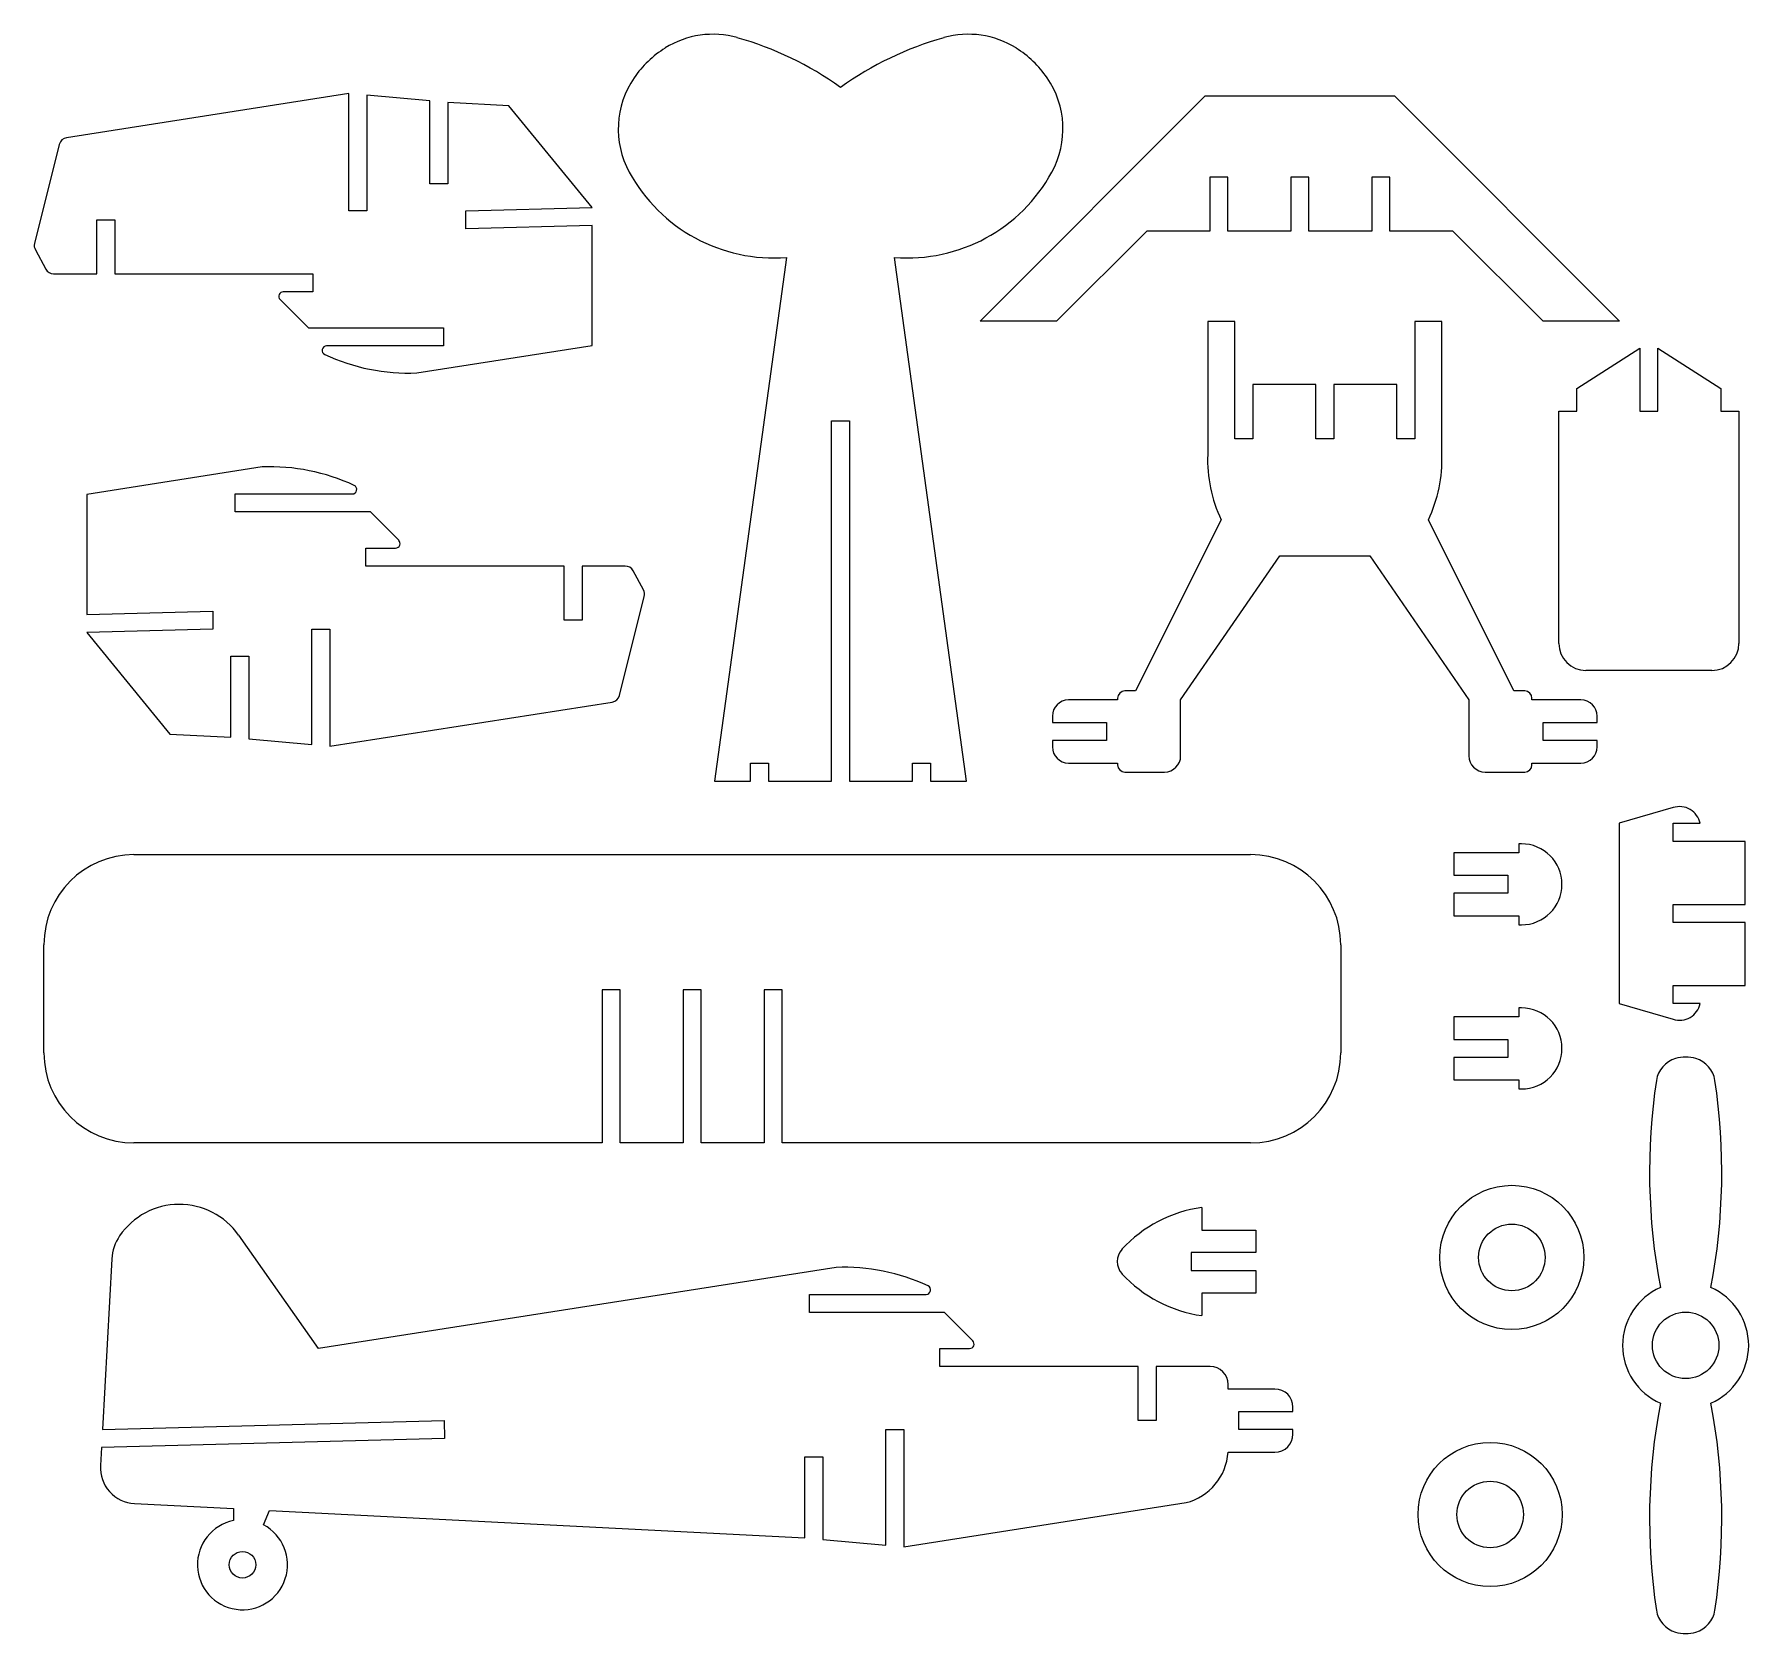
# Model space of a CAD drawing. Header units: millimetres. Extents: x 2112 to 2312, y 741 to 927.
import ezdxf

# ---------------------------------------------------------------- set-up
doc = ezdxf.new("R2010")
doc.units = ezdxf.units.MM
doc.layers.add('WHITE', color=7, linetype='Continuous')

msp = doc.modelspace()

# ---------------------------------------------------------------- linework, layer by layer
at = {"layer": 'WHITE', "color": 1, "linetype": 'Continuous'}
for p, q in [((2148.81, 920.35), (2115.9, 915.2)), ((2148.81, 906.7), (2148.81, 920.35)), ((2158.26, 919.49), (2150.91, 920.15)), ((2150.91, 920.15), (2150.91, 906.7)), ((2158.26, 909.85), (2158.26, 919.49)), ((2222.4, 893.83), (2248.65, 920.08)), ((2248.65, 920.08), (2270.69, 920.08)), ((2270.69, 920.08), (2296.94, 893.83)), ((2167.47, 918.93), (2160.36, 919.3)), ((2160.36, 919.3), (2160.36, 909.85)), ((2177.16, 907.08), (2167.47, 918.93)), ((2115.05, 914.42), (2112.16, 902.89)), ((2160.36, 909.85), (2158.26, 909.85)), ((2251.27, 910.63), (2249.17, 910.63)), ((2249.17, 910.63), (2249.17, 904.33)), ((2251.27, 904.33), (2251.27, 910.63)), ((2260.72, 910.63), (2258.62, 910.63)), ((2258.62, 910.63), (2258.62, 904.33)), ((2260.72, 904.33), (2260.72, 910.63)), ((2270.17, 910.63), (2268.07, 910.63)), ((2268.07, 910.63), (2268.07, 904.33)), ((2270.17, 904.33), (2270.17, 910.63)), ((2119.41, 899.35), (2119.41, 905.65)), ((2119.41, 905.65), (2121.51, 905.65)), ((2121.51, 905.65), (2121.51, 899.35)), ((2150.91, 906.7), (2148.81, 906.7)), ((2162.46, 906.7), (2177.16, 907.08)), ((2162.46, 904.6), (2162.46, 906.7)), ((2177.16, 904.99), (2162.46, 904.6)), ((2177.16, 891), (2177.16, 904.99)), ((2241.82, 904.33), (2231.31, 893.83)), ((2249.17, 904.33), (2241.82, 904.33)), ((2258.62, 904.33), (2251.27, 904.33)), ((2268.07, 904.33), (2260.72, 904.33)), ((2277.52, 904.33), (2270.17, 904.33)), ((2288.03, 893.83), (2277.52, 904.33)), ((2112.26, 902.14), (2113.46, 899.9)), ((2199.83, 901.26), (2191.43, 840.23)), ((2220.83, 840.23), (2212.43, 901.26)), ((2114.39, 899.35), (2119.41, 899.35)), ((2121.51, 899.35), (2144.61, 899.35)), ((2144.61, 899.35), (2144.61, 897.25)), ((2140.78, 896.35), (2144.09, 893.05)), ((2144.61, 897.25), (2141.16, 897.25)), ((2231.31, 893.83), (2222.4, 893.83)), ((2252.08, 893.79), (2248.93, 893.79)), ((2248.93, 893.79), (2248.93, 878.29)), ((2252.08, 880.14), (2252.08, 893.79)), ((2273.08, 893.79), (2273.08, 880.14)), ((2276.23, 893.79), (2273.08, 893.79)), ((2276.23, 878.29), (2276.23, 893.79)), ((2296.94, 893.83), (2288.03, 893.83)), ((2144.09, 893.05), (2159.84, 893.05)), ((2159.84, 893.05), (2159.84, 890.95)), ((2159.84, 890.95), (2146.21, 890.95)), ((2156.72, 887.8), (2177.16, 891)), ((2291.97, 885.98), (2299.32, 890.7)), ((2299.32, 890.7), (2299.32, 883.36)), ((2301.42, 883.36), (2301.42, 890.7)), ((2301.42, 890.7), (2308.76, 885.98)), ((2261.53, 886.44), (2254.18, 886.44)), ((2254.18, 886.44), (2254.18, 880.14)), ((2261.53, 880.14), (2261.53, 886.44)), ((2270.98, 886.44), (2263.63, 886.44)), ((2263.63, 886.44), (2263.63, 880.14)), ((2270.98, 880.14), (2270.98, 886.44)), ((2291.97, 883.36), (2291.97, 885.98)), ((2308.76, 885.98), (2308.76, 883.36)), ((2205.08, 882.23), (2207.18, 882.23)), ((2205.08, 840.23), (2205.08, 882.23)), ((2207.18, 882.23), (2207.18, 840.23)), ((2289.87, 856.28), (2289.87, 883.36)), ((2289.87, 883.36), (2291.97, 883.36)), ((2299.32, 883.36), (2301.42, 883.36)), ((2308.76, 883.36), (2310.86, 883.36)), ((2310.86, 883.36), (2310.86, 856.28)), ((2254.18, 880.14), (2252.08, 880.14)), ((2263.63, 880.14), (2261.53, 880.14)), ((2273.08, 880.14), (2270.98, 880.14)), ((2138.69, 876.85), (2118.25, 873.65)), ((2118.25, 873.65), (2118.25, 859.66)), ((2135.57, 871.6), (2135.57, 873.7)), ((2135.57, 873.7), (2149.2, 873.7)), ((2151.32, 871.6), (2135.57, 871.6)), ((2154.63, 868.3), (2151.32, 871.6)), ((2250.51, 870.69), (2240.53, 850.74)), ((2284.63, 850.74), (2274.66, 870.69)), ((2150.8, 865.3), (2150.8, 867.4)), ((2150.8, 867.4), (2154.25, 867.4)), ((2245.78, 849.69), (2257.33, 866.49)), ((2257.33, 866.49), (2267.83, 866.49)), ((2267.83, 866.49), (2279.38, 849.69)), ((2173.89, 865.3), (2150.8, 865.3)), ((2173.89, 859), (2173.89, 865.3)), ((2181.02, 865.3), (2175.99, 865.3)), ((2175.99, 865.3), (2175.99, 859)), ((2183.15, 862.51), (2181.95, 864.75)), ((2180.36, 850.23), (2183.25, 861.76)), ((2118.25, 859.66), (2132.95, 860.05)), ((2132.95, 860.05), (2132.95, 857.95)), ((2132.95, 857.95), (2118.25, 857.56)), ((2118.25, 857.56), (2127.94, 845.71)), ((2144.5, 857.95), (2146.6, 857.95)), ((2144.5, 844.49), (2144.5, 857.95)), ((2146.6, 857.95), (2146.6, 844.3)), ((2175.99, 859), (2173.89, 859)), ((2135.05, 845.35), (2135.05, 854.8)), ((2135.05, 854.8), (2137.15, 854.8)), ((2137.15, 854.8), (2137.15, 845.16)), ((2307.71, 853.13), (2293.02, 853.13)), ((2238.43, 849.69), (2232.71, 849.69)), ((2238.43, 849.9), (2238.43, 849.69)), ((2240.53, 850.74), (2239.27, 850.74)), ((2245.78, 843.18), (2245.78, 849.69)), ((2279.38, 849.69), (2279.38, 843.18)), ((2285.89, 850.74), (2284.63, 850.74)), ((2286.73, 849.69), (2286.73, 849.9)), ((2292.45, 849.69), (2286.73, 849.69)), ((2146.6, 844.3), (2179.51, 849.44)), ((2230.82, 847.8), (2230.82, 847.07)), ((2294.34, 847.07), (2294.34, 847.8)), ((2127.94, 845.71), (2135.05, 845.35)), ((2230.82, 847.07), (2237.12, 847.07)), ((2237.12, 847.07), (2237.12, 844.97)), ((2288.04, 844.97), (2288.04, 847.07)), ((2288.04, 847.07), (2294.34, 847.07)), ((2137.15, 845.16), (2144.5, 844.49)), ((2237.12, 844.97), (2230.82, 844.97)), ((2230.82, 844.97), (2230.82, 844.23)), ((2294.34, 844.97), (2288.04, 844.97)), ((2294.34, 844.23), (2294.34, 844.97)), ((2195.63, 840.23), (2195.63, 842.33)), ((2195.63, 842.33), (2197.73, 842.33)), ((2197.73, 842.33), (2197.73, 840.23)), ((2214.53, 840.23), (2214.53, 842.33)), ((2214.53, 842.33), (2216.63, 842.33)), ((2216.63, 842.33), (2216.63, 840.23)), ((2232.71, 842.34), (2238.43, 842.34)), ((2238.43, 842.34), (2238.43, 842.13)), ((2286.73, 842.13), (2286.73, 842.34)), ((2286.73, 842.34), (2292.45, 842.34)), ((2191.43, 840.23), (2195.63, 840.23)), ((2197.73, 840.23), (2205.08, 840.23)), ((2207.18, 840.23), (2214.53, 840.23)), ((2216.63, 840.23), (2220.83, 840.23)), ((2239.27, 841.29), (2243.89, 841.29)), ((2281.27, 841.29), (2285.89, 841.29)), ((2303.2, 837.16), (2296.9, 835.32)), ((2296.9, 835.32), (2296.9, 814.32)), ((2303.2, 833.22), (2303.2, 835.32)), ((2303.2, 835.32), (2306.35, 835.32)), ((2123.75, 831.67), (2253.94, 831.67)), ((2285.2, 831.89), (2277.64, 831.89)), ((2277.64, 831.89), (2277.64, 829.26)), ((2285.51, 832.94), (2285.2, 832.94)), ((2285.2, 832.94), (2285.2, 831.89)), ((2311.6, 833.22), (2303.2, 833.22)), ((2311.6, 825.87), (2311.6, 833.22)), ((2277.64, 829.26), (2283.94, 829.26)), ((2283.94, 829.26), (2283.94, 827.17)), ((2283.94, 827.17), (2277.64, 827.17)), ((2277.64, 827.17), (2277.64, 824.54)), ((2303.2, 823.77), (2303.2, 825.87)), ((2303.2, 825.87), (2311.6, 825.87)), ((2277.64, 824.54), (2285.2, 824.54)), ((2285.2, 824.54), (2285.2, 823.49)), ((2285.2, 823.49), (2285.51, 823.49)), ((2311.6, 823.77), (2303.2, 823.77)), ((2311.6, 816.42), (2311.6, 823.77)), ((2113.25, 808.57), (2113.25, 821.17)), ((2264.44, 821.17), (2264.44, 808.57)), ((2180.45, 815.92), (2178.35, 815.92)), ((2178.35, 815.92), (2178.35, 798.07)), ((2180.45, 798.07), (2180.45, 815.92)), ((2189.89, 815.92), (2187.79, 815.92)), ((2187.79, 815.92), (2187.79, 798.07)), ((2189.89, 798.07), (2189.89, 815.92)), ((2199.34, 815.92), (2197.24, 815.92)), ((2197.24, 815.92), (2197.24, 798.07)), ((2199.34, 798.07), (2199.34, 815.92)), ((2303.2, 814.32), (2303.2, 816.42)), ((2303.2, 816.42), (2311.6, 816.42)), ((2285.51, 813.82), (2285.2, 813.82)), ((2285.2, 813.82), (2285.2, 812.77)), ((2296.9, 814.32), (2303.2, 812.49)), ((2306.35, 814.32), (2303.2, 814.32)), ((2285.2, 812.77), (2277.64, 812.77)), ((2277.64, 812.77), (2277.64, 810.14)), ((2277.64, 810.14), (2283.94, 810.14)), ((2283.94, 810.14), (2283.94, 808.04)), ((2283.94, 808.04), (2277.64, 808.04)), ((2277.64, 808.04), (2277.64, 805.42)), ((2277.64, 805.42), (2285.2, 805.42)), ((2285.2, 805.42), (2285.2, 804.37)), ((2285.2, 804.37), (2285.51, 804.37)), ((2178.35, 798.07), (2123.75, 798.07)), ((2187.79, 798.07), (2180.45, 798.07)), ((2197.24, 798.07), (2189.89, 798.07)), ((2253.94, 798.07), (2199.34, 798.07)), ((2248.26, 790.56), (2248.26, 787.93)), ((2248.26, 787.93), (2254.56, 787.93)), ((2254.56, 787.93), (2254.56, 785.31)), ((2145.27, 774.12), (2135.96, 787.34)), ((2121.18, 784.57), (2120.07, 764.67)), ((2205.6, 783.57), (2145.27, 774.12)), ((2254.56, 785.31), (2247, 785.31)), ((2247, 785.31), (2247, 783.21)), ((2247, 783.21), (2254.56, 783.21)), ((2254.56, 783.21), (2254.56, 780.59)), ((2202.49, 778.32), (2202.49, 780.42)), ((2202.49, 780.42), (2216.11, 780.42)), ((2254.56, 780.59), (2248.26, 780.59)), ((2248.26, 780.59), (2248.26, 777.96)), ((2218.24, 778.32), (2202.49, 778.32)), ((2221.54, 775.02), (2218.24, 778.32)), ((2217.71, 772.02), (2217.71, 774.12)), ((2217.71, 774.12), (2221.17, 774.12)), ((2240.81, 772.02), (2217.71, 772.02)), ((2240.81, 765.72), (2240.81, 772.02)), ((2249.21, 772.02), (2242.91, 772.02)), ((2242.91, 772.02), (2242.91, 765.72)), ((2251.31, 769.4), (2251.31, 769.92)), ((2256.77, 769.4), (2251.31, 769.4)), ((2120.07, 764.67), (2159.91, 765.72)), ((2159.91, 765.72), (2159.97, 763.63)), ((2242.91, 765.72), (2240.81, 765.72)), ((2252.57, 764.67), (2252.57, 766.77)), ((2252.57, 766.77), (2258.87, 766.77)), ((2258.87, 766.77), (2258.87, 767.3)), ((2159.97, 763.63), (2119.96, 762.57)), ((2211.41, 764.67), (2213.51, 764.67)), ((2211.41, 751.22), (2211.41, 764.67)), ((2213.51, 764.67), (2213.51, 751.03)), ((2258.87, 764.67), (2252.57, 764.67)), ((2258.87, 764.15), (2258.87, 764.67)), ((2119.96, 762.57), (2119.84, 760.49)), ((2201.96, 752.08), (2201.96, 761.52)), ((2201.96, 761.52), (2204.06, 761.52)), ((2204.06, 761.52), (2204.06, 751.88)), ((2251.31, 762.05), (2256.77, 762.05)), ((2123.82, 756.06), (2135.35, 755.47)), ((2213.51, 751.03), (2246.42, 756.17)), ((2135.35, 755.47), (2135.35, 754.07)), ((2138.86, 753.57), (2139.55, 755.26)), ((2139.55, 755.26), (2201.96, 752.08)), ((2204.06, 751.88), (2211.41, 751.22))]:
    msp.add_line(p, q, dxfattribs=at)
for centre, radius in [((2284.39, 784.74), 8.4), ((2284.39, 784.74), 3.88), ((2304.65, 774.49), 3.88), ((2281.86, 754.78), 8.4), ((2281.86, 754.78), 3.88), ((2136.4, 748.93), 1.55)]:
    msp.add_circle(centre, radius, dxfattribs=at)
for centre, radius, start, end in [((2192.22, 915.2), 12.33, 121.9952, 145.4813), ((2191.25, 916.76), 10.5, 74.299, 121.9952), ((2183.65, 889.75), 38.55, 54.3343, 74.299), ((2228.61, 889.75), 38.55, 105.701, 125.6657), ((2221.02, 916.76), 10.5, 58.0048, 105.701), ((2220.05, 915.2), 12.33, 34.5187, 58.0048), ((2190.71, 916.24), 10.5, 145.4813, 208.6203), ((2221.56, 916.24), 10.5, 331.3797, 34.5187), ((2116.07, 914.17), 1.05, 98.8807, 165.9638), ((2198.35, 920.41), 19.21, 208.6203, 274.4251), ((2213.91, 920.41), 19.21, 265.5749, 331.3797), ((2113.18, 902.64), 1.05, 165.9638, 208.2654), ((2114.39, 900.4), 1.05, 208.2654, 270), ((2141.16, 896.72), 0.525, 90, 225), ((2146.21, 890.42), 0.525, 90, 244.9316), ((2155.75, 910.81), 23.03, 244.9316, 272.4219), ((2265.36, 877.73), 16.44, 178.0667, 205.3596), ((2259.8, 877.73), 16.44, 334.6404, 1.9333), ((2139.66, 853.83), 23.03, 64.9316, 92.4219), ((2149.2, 874.22), 0.525, 270, 64.9316), ((2154.25, 867.92), 0.525, 270, 45), ((2181.02, 864.25), 1.05, 28.2654, 90), ((2182.23, 862.01), 1.05, 345.9638, 28.2654), ((2293.02, 856.28), 3.15, 180, 270), ((2307.71, 856.28), 3.15, 270, 0), ((2179.34, 850.48), 1.05, 278.8807, 345.9638), ((2232.71, 847.8), 1.89, 90, 180), ((2239.27, 849.9), 0.84, 90, 180), ((2285.89, 849.9), 0.84, 0, 90), ((2292.45, 847.8), 1.89, 0, 90), ((2232.71, 844.23), 1.89, 180, 270), ((2292.45, 844.23), 1.89, 270, 0), ((2239.27, 842.13), 0.84, 180, 270), ((2243.89, 843.18), 1.89, 270, 0), ((2281.27, 843.18), 1.89, 180, 270), ((2285.89, 842.13), 0.84, 270, 0), ((2303.94, 834.81), 2.46, 11.9264, 107.5607), ((2123.75, 821.17), 10.5, 90, 180), ((2253.94, 821.17), 10.5, 0, 90), ((2285.51, 828.21), 4.72, 270, 90), ((2285.51, 809.09), 4.72, 270, 90), ((2303.94, 814.83), 2.46, 252.4393, 348.0736), ((2123.75, 808.57), 10.5, 180, 270), ((2253.94, 808.57), 10.5, 270, 0), ((2304.36, 804.89), 3.15, 106.7257, 171.3752), ((2304.65, 803.93), 4.15, 73.2315, 106.7685), ((2304.95, 804.89), 3.15, 8.6248, 73.2743), ((2371.86, 794.66), 71.42, 171.3752, 190.8396), ((2237.45, 794.66), 71.42, 349.1604, 8.6248), ((2129.05, 782.48), 8.44, 35.1678, 145.6355), ((2250.46, 774.99), 15.73, 98.0537, 137.1237), ((2126.42, 784.28), 5.25, 145.6355, 176.8202), ((2240.48, 784.26), 2.1, 137.1237, 222.8763), ((2206.58, 760.56), 23.03, 64.9316, 92.4219), ((2250.46, 793.53), 15.73, 222.8763, 261.9463), ((2216.11, 780.95), 0.525, 270, 64.9316), ((2304.65, 774.49), 7.35, 113.5782, 246.4218), ((2304.65, 774.49), 7.35, 293.5782, 66.4218), ((2221.17, 774.65), 0.525, 270, 45), ((2249.21, 769.92), 2.1, 0, 90), ((2256.77, 767.3), 2.1, 0, 90), ((2371.86, 754.32), 71.42, 169.1604, 188.6248), ((2237.45, 754.32), 71.42, 351.3752, 10.8396), ((2256.77, 764.15), 2.1, 270, 0), ((2244.8, 762.48), 6.52, 284.3804, 356.1732), ((2124.03, 760.25), 4.2, 176.8202, 267.0809), ((2136.4, 748.93), 5.25, 101.537, 62.1147), ((2304.36, 744.09), 3.15, 188.6248, 253.2743), ((2304.95, 744.09), 3.15, 286.7257, 351.3752), ((2304.65, 745.05), 4.15, 253.2315, 286.7685)]:
    msp.add_arc(centre, radius, start, end, dxfattribs=at)

doc.saveas('drawing.dxf')
